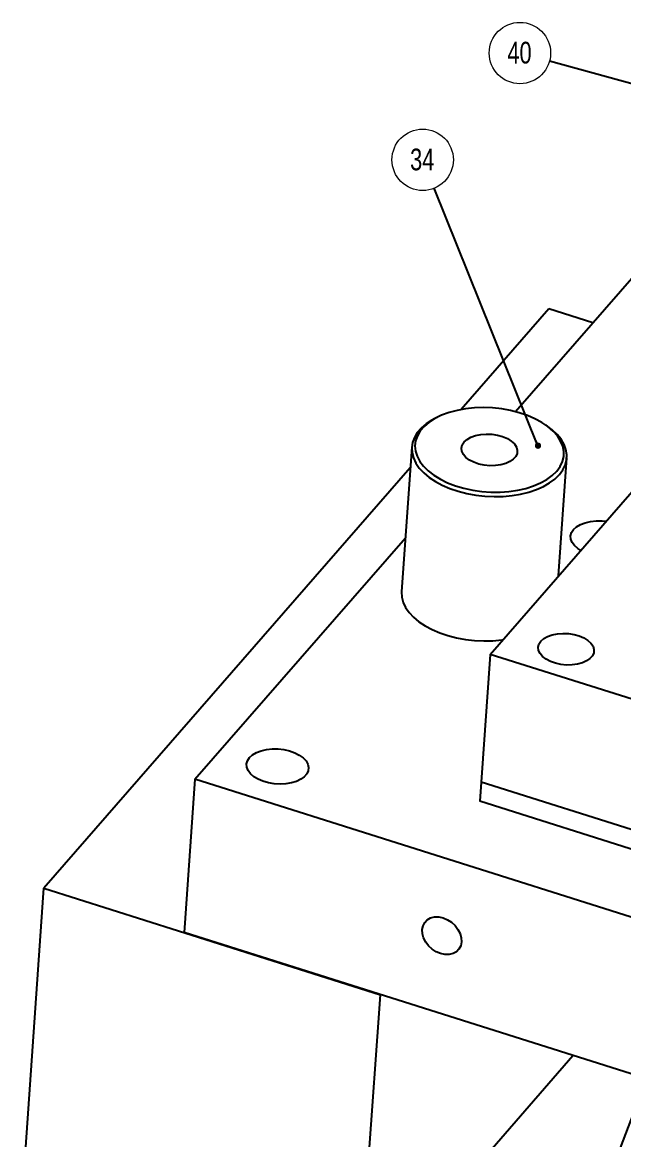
# Model space of a CAD drawing. Header units: millimetres. Extents: x 5 to 1539, y -495 to 895.
# Drawn here: x 728 to 824.8, y 145 to 324.9 of the extents above; entities that cross this region are included whole.
import ezdxf

# ---------------------------------------------------------------- set-up
doc = ezdxf.new("R2010")
doc.units = ezdxf.units.MM
doc.styles.add('SLDTEXTSTYLE13', font='TXT', dxfattribs={"width": 0.75})
doc.dimstyles.new('SLDDIMSTYLE1', dxfattribs={"dimtxt": 0.18, "dimasz": 1.016, "dimexe": 0, "dimexo": 0.0625, "dimgap": 0, "dimtad": 0, "dimtih": 1, "dimtoh": 1, "dimdec": 0, "dimrnd": 1e-09, "dimzin": 0, "dimdsep": 46, "dimtxsty": 'Standard', "dimblk1": 'DOT', "dimblk2": 'DOT', "dimsah": 1, "dimcen": 0.09, "dimadec": 0, "dimazin": 0, "dimtfac": 1.016, "dimtdec": 0, "dimtofl": 0, "dimtmove": 0, "dimatfit": 3, "dimldrblk": 'DOT', "dimfxl": 1, "dimfrac": 2, "dimtolj": 1, "dimtzin": 0, "dimarcsym": 0})

# ---------------------------------------------------------------- blocks, each defined once
blk = doc.blocks.new('_Dot')
at = {"color": 0, "linetype": 'ByBlock', "lineweight": -2}
blk.add_line((-0.5, 0), (-1, 0), dxfattribs=at)
at = {"color": 0, "linetype": 'ByBlock', "const_width": 0.5}
blk.add_lwpolyline([(-0.25, 0, 1), (0.25, 0, 1)], format="xyb", close=True, dxfattribs=at)
blk = doc.blocks.new('SW_NOTE_47')
at = {"color": 0, "linetype": 'Continuous', "lineweight": 0}
blk.add_circle((-1.85, 4.58), 4.94, dxfattribs=at)
at = {"color": 0, "linetype": 'Continuous', "lineweight": 0, "insert": (-1.92, 6.39), "char_height": 3.5, "attachment_point": 2, "style": 'SLDTEXTSTYLE13'}
blk.add_mtext('34', dxfattribs=at)
blk = doc.blocks.new('SW_NOTE_48')
at = {"color": 0, "linetype": 'Continuous', "lineweight": 0}
blk.add_circle((-4.76, 1.31), 4.94, dxfattribs=at)
at = {"color": 0, "linetype": 'Continuous', "lineweight": 0, "insert": (-4.83, 3.12), "char_height": 3.5, "attachment_point": 2, "style": 'SLDTEXTSTYLE13'}
blk.add_mtext('40', dxfattribs=at)

msp = doc.modelspace()

# ---------------------------------------------------------------- linework, layer by layer
at = {"color": 7, "linetype": 'Continuous', "lineweight": 25}
for p, q in [((807.331, 262.193), (837.012, 296.277)), ((803.27, 223.11), (856.712, 284.48)), ((812.718, 278.726), (798.611, 262.526)), ((819.781, 276.49), (812.718, 278.726)), ((794.766, 261.272), (794.387, 261.079)), ((812.56, 259.798), (812.212, 260.042)), ((790.664, 256.493), (789.025, 233.242)), ((814.263, 235.734), (815.602, 254.735)), ((790.427, 253.128), (731.486, 185.442)), ((755.779, 202.994), (789.634, 241.87)), ((803.27, 223.11), (801.82, 202.534)), ((909.271, 189.552), (803.27, 223.11)), ((755.779, 202.994), (754.039, 178.302)), ((1003.866, 124.454), (755.779, 202.994)), ((801.82, 202.534), (801.602, 199.447)), ((973.225, 148.27), (801.82, 202.534)), ((973.008, 145.183), (801.602, 199.447)), ((728.005, 136.06), (731.486, 185.442)), ((731.486, 185.442), (785.614, 168.307)), ((1002.126, 99.763), (754.039, 178.302)), ((782.133, 118.924), (785.614, 168.307)), ((782.133, 118.924), (816.595, 158.498))]:
    msp.add_line(p, q, dxfattribs=at)
at = {"color": 7, "linetype": 'Continuous', "lineweight": 25, "flags": 128}
for points in [[(813.988, 252.598), (814.536, 253.348), (814.912, 254.139), (815.11, 254.958), (815.127, 255.793), (814.962, 256.632), (814.619, 257.462), (814.102, 258.27), (813.419, 259.044), (812.58, 259.772), (811.599, 260.443), (810.49, 261.047), (809.27, 261.576), (807.957, 262.02), (806.571, 262.373), (805.134, 262.63), (803.667, 262.787), (802.193, 262.841), (800.733, 262.792), (799.309, 262.641), (797.945, 262.389), (796.659, 262.041), (795.472, 261.601), (794.401, 261.077), (793.464, 260.477), (792.673, 259.809), (792.041, 259.083), (791.578, 258.312), (791.291, 257.505), (791.183, 256.676), (791.257, 255.838), (791.512, 255.002), (791.943, 254.182), (792.544, 253.389), (793.306, 252.637), (794.218, 251.936), (795.265, 251.297), (796.432, 250.729), (797.701, 250.242), (799.053, 249.843), (800.467, 249.537), (801.921, 249.33), (803.395, 249.224), (804.865, 249.221), (806.309, 249.321), (807.706, 249.523), (809.034, 249.824), (810.273, 250.219), (811.403, 250.701), (812.41, 251.265), (813.275, 251.9), (813.988, 252.598)], [(794.387, 261.079), (793.909, 260.821), (792.98, 260.213), (792.193, 259.541), (791.56, 258.814), (791.089, 258.042), (790.787, 257.236), (790.659, 256.407), (790.706, 255.567), (790.927, 254.727), (791.32, 253.901), (791.878, 253.098), (792.594, 252.33), (793.459, 251.609), (794.459, 250.943), (795.581, 250.344), (796.809, 249.818), (798.126, 249.374), (799.513, 249.017), (800.95, 248.753), (802.419, 248.585), (803.897, 248.516), (805.365, 248.546), (806.802, 248.676), (808.187, 248.903), (809.501, 249.224), (810.725, 249.635), (811.843, 250.13), (812.839, 250.702), (813.699, 251.343), (814.41, 252.044), (814.41, 252.044)], [(814.41, 252.044), (814.963, 252.795), (815.35, 253.585), (815.565, 254.404), (815.606, 255.24), (815.472, 256.081), (815.164, 256.916), (814.688, 257.732), (814.049, 258.519), (813.258, 259.265), (812.56, 259.798)], [(799.103, 257.311), (799.573, 257.729), (800.19, 258.078), (800.929, 258.342), (801.76, 258.512), (802.648, 258.58), (803.556, 258.544), (804.449, 258.404), (805.289, 258.167), (806.042, 257.842), (806.677, 257.443), (807.169, 256.986), (807.496, 256.489), (807.645, 255.974), (807.612, 255.46), (807.396, 254.97), (807.006, 254.523), (806.46, 254.138), (805.778, 253.829), (804.989, 253.611), (804.126, 253.492), (803.223, 253.476), (802.317, 253.564), (801.446, 253.754), (800.646, 254.036), (799.948, 254.4), (799.382, 254.83), (798.971, 255.309), (798.731, 255.818), (798.673, 256.335), (798.798, 256.84), (799.103, 257.311)], [(817.846, 239.848), (817.386, 240.141), (816.847, 240.61), (816.465, 241.121), (816.254, 241.655), (816.222, 242.195), (816.371, 242.719), (816.694, 243.209)], [(816.694, 243.209), (817.18, 243.648), (817.811, 244.019), (818.565, 244.31), (819.415, 244.509), (820.329, 244.609), (821.275, 244.607), (821.936, 244.545)], [(789.025, 233.242), (789.02, 233.156), (789.067, 232.316), (789.288, 231.477), (789.681, 230.65), (790.239, 229.847), (790.956, 229.079), (791.82, 228.358), (792.82, 227.693), (793.942, 227.093), (795.17, 226.567), (796.487, 226.123), (797.874, 225.766), (799.312, 225.502), (800.78, 225.334), (802.259, 225.265), (803.726, 225.296), (805.163, 225.425), (805.302, 225.443)], [(811.438, 225.221), (811.908, 225.64), (812.526, 225.988), (813.265, 226.253), (814.095, 226.423), (814.983, 226.491), (815.892, 226.454), (816.785, 226.314), (817.625, 226.077), (818.378, 225.753), (819.013, 225.353), (819.504, 224.896), (819.831, 224.4), (819.981, 223.884), (819.947, 223.371), (819.731, 222.881), (819.342, 222.434), (818.795, 222.048), (818.114, 221.74), (817.325, 221.522), (816.461, 221.402), (815.558, 221.386), (814.653, 221.475), (813.782, 221.664), (812.981, 221.947), (812.284, 222.31), (811.718, 222.741), (811.306, 223.22), (811.067, 223.729), (811.008, 224.246), (811.134, 224.75), (811.438, 225.221)], [(764.566, 206.475), (765.052, 206.914), (765.683, 207.285), (766.437, 207.576), (767.287, 207.775), (768.201, 207.875), (769.147, 207.873), (770.09, 207.769), (770.997, 207.567), (771.834, 207.274), (772.572, 206.9), (773.183, 206.459), (773.646, 205.967), (773.943, 205.442), (774.065, 204.903), (774.006, 204.369), (773.77, 203.859), (773.363, 203.392), (772.802, 202.985), (772.106, 202.653), (771.3, 202.407), (770.415, 202.257), (769.48, 202.207), (768.531, 202.26), (767.602, 202.414), (766.726, 202.663), (765.935, 202.998), (765.258, 203.407), (764.718, 203.876), (764.337, 204.387), (764.126, 204.921), (764.094, 205.461), (764.242, 205.985), (764.566, 206.475)], [(795.302, 174.915), (794.605, 175.21), (793.952, 175.634), (793.378, 176.167), (792.91, 176.782), (792.573, 177.447), (792.382, 178.13), (792.348, 178.796), (792.472, 179.412), (792.749, 179.946), (793.163, 180.374), (793.695, 180.671), (794.318, 180.825), (795.001, 180.827), (795.708, 180.677), (796.406, 180.382), (797.058, 179.958), (797.633, 179.425), (798.101, 178.811), (798.438, 178.145), (798.629, 177.462), (798.663, 176.796), (798.539, 176.18), (798.262, 175.646), (797.847, 175.218), (797.315, 174.921), (796.692, 174.767), (796.01, 174.765), (795.302, 174.915)]]:
    msp.add_lwpolyline(points, dxfattribs=at)

# ---------------------------------------------------------------- block references
at = {"color": 7, "linetype": 'Continuous', "lineweight": 0}
for name, p in [('SW_NOTE_48', (812.83, 318.626)), ('SW_NOTE_47', (794.267, 298.16))]:
    msp.add_blockref(name, p, dxfattribs=at)

# ---------------------------------------------------------------- leaders
for points in [[(847.085, 309.19), (812.83, 318.626)], [(810.975, 256.704), (794.267, 298.16)], [(852.532, 218.419), (807.781, 100.35)]]:
    msp.add_leader(points, dimstyle='SLDDIMSTYLE1', dxfattribs=at)

doc.saveas('drawing.dxf')
